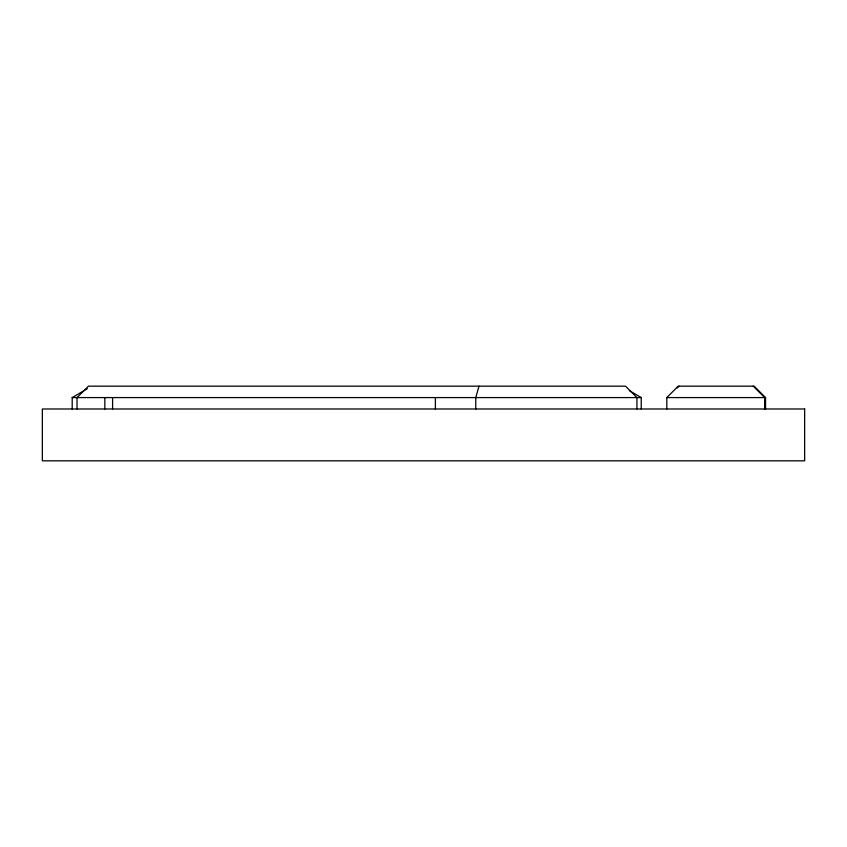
<?xml version="1.0" encoding="UTF-8"?>
<svg xmlns="http://www.w3.org/2000/svg" width="847" height="847" viewBox="0 0 847 847"><rect width="100%" height="100%" fill="white"/><g stroke="black" fill="none" stroke-linecap="round" stroke-linejoin="round"><path stroke-width="1.27" d="M478.989 386.168L475.77 397.582L475.77 408.985M666.811 408.985L666.811 397.582L678.214 386.168L754.158 386.168L765.561 397.582L765.561 408.985M677.335 387.926L679.082 386.168M72.196 408.985L72.196 397.582L87.305 388.709M72.196 397.582L641.232 397.582L641.232 408.985M666.811 397.582L765.561 397.582M629.363 390.605L641.232 397.582M753.279 386.168L764.693 397.582L764.693 408.985M636.923 408.985L636.923 397.582L625.52 386.168L88.427 386.168L77.024 397.582L77.024 408.985M435.39 397.582L435.39 408.985M112.587 397.582L112.587 408.985M104.837 397.582L104.837 408.985M804.65 408.985L42.35 408.985L42.35 460.832L804.65 460.832L804.65 408.985"/></g></svg>
